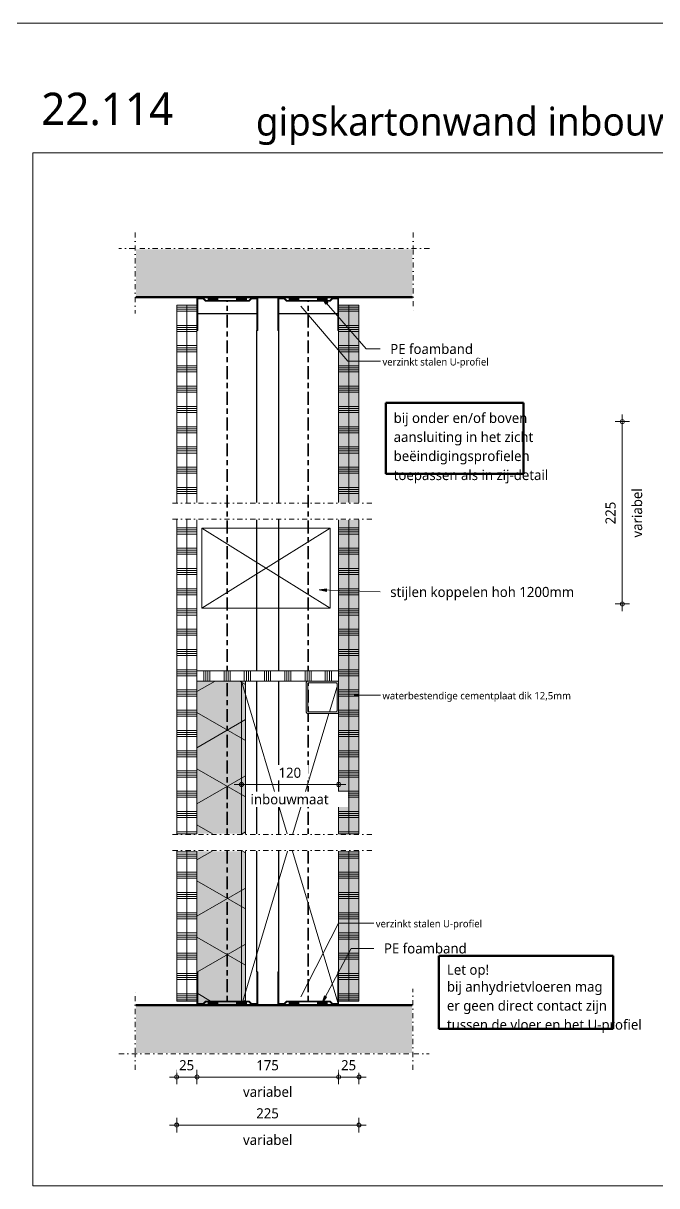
# Model space of a CAD drawing. Header units: millimetres. Extents: x -617 to 12931, y -7813 to -1363.
# Drawn here: x 1549 to 2331, y -6278 to -4843 of the extents above; entities that cross this region are included whole.
import ezdxf

# ---------------------------------------------------------------- set-up
doc = ezdxf.new("R2010")
doc.units = ezdxf.units.MM
for name, pattern in [('Center', [31.750000000000007, 6.350000000000001, -4.762500000000001, 15.875, -4.762500000000001]), ('Dash', [6.35, 3.175, -3.175]), ('Dash dot', [15.875000000000004, 6.350000000000001, -4.762500000000001, 0, -4.762500000000001])]:
    doc.linetypes.add(name, pattern=pattern)
for name, color, linetype, lineweight in [('A-ANNO-DIMS', 211, 'Continuous', 13), ('A-ANNO-DIMS-5', 211, 'Continuous', 13), ('A-ANNO-IDEN', 131, 'Continuous', 18), ('A-DETL', 90, 'Continuous', 13), ('A-DETL-CNTR', 5, 'Center', 35), ('A-DETL-GENF', 92, 'Continuous', 18), ('A-DETL-GENF-HDLN', 1, 'Dash', 18), ('A-DETL-MBND', 5, 'Continuous', 25), ('G-ANNO-TEXT', 231, 'Continuous', 13)]:
    doc.layers.add(name, color=color, linetype=linetype, lineweight=lineweight)
doc.styles.add('Segoe UI_2', font='segoeui.ttf', dxfattribs={"height": 8.999999999999998})
doc.styles.add('Segoe UI_3', font='segoeui.ttf', dxfattribs={"height": 12.5})
doc.styles.add('Segoe UI_5', font='segoeui.ttf', dxfattribs={"height": 40})
doc.styles.add('Segoe UI_6', font='segoeui.ttf', dxfattribs={"height": 35})
doc.dimstyles.new('2_5_mm', dxfattribs={"dimscale": 304.8, "dimtxt": 13.09204931972789, "dimasz": 0.0164041994750656, "dimexe": 0.0295275590551181, "dimexo": 0.0625, "dimgap": 0.0147637795275591, "dimtad": 1, "dimdec": 0, "dimzin": 0, "dimdsep": 46, "dimtxsty": 'Segoe UI_3', "dimblk1": 'DOTBLANK', "dimblk2": 'DOTBLANK', "dimsah": 1, "dimcen": 0.09, "dimdle": 0.0295275590551181, "dimazin": 0, "dimtfac": 1, "dimtdec": 4, "dimtix": 1, "dimtmove": 0, "dimatfit": 3, "dimfxl": 0.0295275590551181, "dimfxlon": 1, "dimtvp": 1, "dimtfill": 1, "dimtolj": 1, "dimtzin": 0, "dimarcsym": 2})

# ---------------------------------------------------------------- blocks, each defined once
blk = doc.blocks.new('42 isolatie - Type 1-3760039-22_1 Principedetails metalstud')
at = {"layer": 'A-DETL-GENF'}
h = blk.add_hatch(color=256, dxfattribs=at)
h.paths.add_polyline_path([(400.2784116088598, 49.80000000000059), (396.2784116088586, 49.80000000000059), (396.2784116088586, 26.80000000000041), (400.2784116088587, 26.80000000000041)])
h.paths.add_polyline_path([(400.2784116088587, 8.385786437627832), (400.2784116088587, 14.80000000000097), (396.2784116088586, 14.80000000000097), (396.2784116088586, 11.8000000000011), (399.2784116088579, 8.800000000000704), (399.2784116088579, 1.800000000001215), (398.2784116088581, 0.8000000000025252), (400.2784116088587, 0.8000000000025252), (400.2784116088587, 1.800000000001215)])
h.paths.add_polyline_path([(398.2784116088581, 8.385786437627832), (395.2784116088588, 11.38578643762823), (395.2784116088588, 60.80000000000296), (210.2511967369122, 60.80000000000296), (210.2511967369122, 0.8000000000025252), (359.2784116088595, 0.8000000000025252), (359.2784116088595, 1.800000000001215), (398.2784116088581, 1.800000000001215)])
h.paths.add_polyline_path([(188.7652115017578, 8.38578643762729), (188.7652115017578, 60.80000000000296), (0.2784116088609309, 60.80000000000296), (0.2784116088603895, 0.8000000000025252), (188.7652115017578, 0.8000000000025252), (188.7652115017578, 1.800000000000673)])
at = {"layer": 'A-DETL-GENF', "lineweight": 13}
h = blk.add_hatch(dxfattribs=at)
h.set_pattern_fill('FP_1', color=256, style=0, pattern_type=2)
h.set_pattern_definition([(60, (0, 60.8), (-51.96152422706632, 30.00000000000001), []), (120, (0, 60.8), (-51.96152422706632, -29.99999999999999), [])])
h.paths.add_polyline_path([(400.2784116088587, 49.80000000000059), (396.2784116088586, 49.80000000000059), (396.2784116088586, 26.80000000000041), (400.2784116088577, 26.80000000000041)])
h.paths.add_polyline_path([(400.2784116088566, 14.80000000000097), (396.2784116088586, 14.80000000000097), (396.2784116088586, 11.8000000000011), (399.2784116088579, 8.800000000000704), (399.2784116088579, 1.800000000001215), (398.2784116088581, 0.8000000000025252), (400.2784116088566, 0.8000000000025252), (400.2784116088566, 11.8000000000011)])
h.paths.add_polyline_path([(398.2784116088581, 8.385786437627832), (395.2784116088588, 11.38578643762823), (395.2784116088588, 60.80000000000296), (210.2511967369122, 60.80000000000296), (210.2511967369122, 0.8000000000025252), (359.2784116088595, 0.8000000000025252), (359.2784116088595, 1.800000000001215), (398.2784116088581, 1.800000000001215)])
h.paths.add_polyline_path([(188.7652115017578, 8.38578643762729), (188.7652115017578, 60.80000000000296), (0.2784116088609309, 60.80000000000296), (0.2784116088576823, 0.8000000000025252), (188.7652115017578, 0.8000000000025252), (188.7652115017578, 1.800000000000673)])
at = {"layer": 'A-DETL-GENF'}
for p, q in [((188.7652115017517, 60.80000000000122), (0.2784116088542307, 60.80000000000122)), ((0.2784116088542307, 60.80000000000122), (0.2784116088534862, 0.8000000000007149)), ((188.7652115017517, 60.80000000000118), (0.2784116088542307, 60.80000000000118)), ((395.2784116088508, 60.80000000000122), (210.2511967369062, 60.80000000000122)), ((395.2784116088508, 60.80000000000118), (210.2511967369062, 60.80000000000118)), ((0.2784116088534862, 0.8000000000007149), (188.7652115017515, 0.8000000000007149)), ((210.2511967369058, 0.8000000000007149), (359.2784116088494, 0.8000000000007149)), ((359.2784116088494, 0.8000000000007149), (395.2784116088483, 0.8000000000007149)), ((395.2784116088483, 0.8000000000007149), (398.2784116088483, 0.8000000000007149)), ((395.2784116088509, 0.8000000000007149), (398.278411608851, 0.8000000000007149)), ((398.2784116088483, 0.8000000000007149), (400.2784116088511, 0.8000000000007149)), ((398.278411608851, 0.8000000000007149), (400.2784116088487, 0.8000000000007149))]:
    blk.add_line(p, q, dxfattribs=at)
blk = doc.blocks.new('40  gipsplaat - vochtbestendig D12_5-V420-22_1 Principedetails metalstud')
at = {"layer": 'A-DETL-GENF'}
h = blk.add_hatch(color=256, dxfattribs=at)
h.paths.add_polyline_path([(858.8575585788673, 2.1657e-12), (858.8575585788673, 12.50000000000311), (673.8303437069212, 12.50000000000257), (673.8303437069212, 1.6243e-12), (822.857558578868, 2.1657e-12)])
h.paths.add_polyline_path([(652.3443584717668, 1.6243e-12), (652.3443584717668, 12.50000000000257), (264.857558578867, 12.50000000000203), (264.857558578867, 2.1657e-12), (505.5059310152116, 2.7072e-12)])
h.paths.add_polyline_path([(243.371573343712, 2.1657e-12), (243.371573343712, 12.50000000000203), (5.4143e-12, 12.50000000000257), (5.4143e-12, 2.1657e-12), (31.00000000000595, 2.1657e-12)])
at = {"layer": 'A-DETL-GENF', "lineweight": 13}
h = blk.add_hatch(dxfattribs=at)
h.set_pattern_fill('FP_518', color=256, style=0, pattern_type=2)
h.set_pattern_definition([(90, (-5201.340999999999, -1938.256), (-25, 1.5e-15), []), (90, (-5203.841, -1938.256), (-25, 1.5e-15), []), (90, (-5206.341, -1938.256), (-25, 1.5e-15), []), (90, (-5208.840999999999, -1938.256), (-25, 1.5e-15), [])])
h.paths.add_polyline_path([(858.8575585788673, 12.50000000000311), (673.8303437069212, 12.50000000000257), (673.8303437069212, 1.6243e-12), (858.8575585788673, 2.1657e-12)])
h.paths.add_polyline_path([(652.3443584717668, 1.6243e-12), (652.3443584717668, 12.50000000000257), (264.857558578867, 12.50000000000203), (264.857558578867, 2.1657e-12), (505.5059310152116, 2.7072e-12)])
h.paths.add_polyline_path([(243.371573343712, 2.1657e-12), (243.371573343712, 12.50000000000203), (5.4143e-12, 12.50000000000257), (5.4143e-12, 2.1657e-12), (31.00000000000595, 2.1657e-12)])
at = {"layer": 'A-DETL-GENF'}
for p, q in [((243.3715733437066, 12.50000000000054), (0, 12.50000000000054)), ((0, 12.50000000000054), (0, 0)), ((0, 12.5), (0, 0)), ((0, 0), (31.00000000000078, 0)), ((31.00000000000078, 0), (243.3715733437067, 0)), ((31.00000000000077, 0), (243.3715733437066, 0)), ((652.3443584717608, 12.50000000000054), (264.8575585788613, 12.50000000000054)), ((264.8575585788613, 0), (451.357558578865, 0)), ((264.8575585788612, 0), (451.3575585788649, 0)), ((451.357558578865, 0), (463.8575585788658, 0)), ((463.8575585788658, 0), (465.8575585788661, 0)), ((463.8575585788657, 0), (465.857558578866, 0)), ((465.8575585788661, 0), (501.8575585788648, 0)), ((501.8575585788648, 0), (652.3443584717608, 0)), ((501.8575585788646, 0), (652.3443584717604, 0)), ((858.8575585788607, 12.50000000000054), (673.8303437069153, 12.50000000000054)), ((673.8303437069153, 0), (822.8575585788612, 0)), ((673.8303437069151, 0), (822.8575585788609, 0)), ((822.8575585788612, 0), (858.8575585788607, 0)), ((858.8575585788607, 0), (858.8575585788607, 12.50000000000054)), ((858.8575585788603, 0), (858.8575585788603, 12.50000000000054))]:
    blk.add_line(p, q, dxfattribs=at)
blk = doc.blocks.new('40  gipsplaat - vochtbestendig D12_5-V421-22_1 Principedetails metalstud')
at = {"layer": 'A-DETL-GENF'}
h = blk.add_hatch(color=256, dxfattribs=at)
h.paths.add_polyline_path([(858.8575585788673, 12.50000000000311), (673.8303437069212, 12.50000000000257), (673.8303437069212, 1.6243e-12), (858.8575585788673, 2.1657e-12)])
h.paths.add_polyline_path([(652.3443584717668, 1.6243e-12), (652.3443584717668, 12.50000000000257), (264.857558578867, 12.50000000000203), (264.857558578867, 1.6243e-12), (505.5059310152116, 2.1657e-12)])
h.paths.add_polyline_path([(243.371573343712, 12.50000000000203), (5.4143e-12, 12.50000000000257), (5.4143e-12, 2.1657e-12), (243.371573343712, 1.6243e-12)])
at = {"layer": 'A-DETL-GENF', "lineweight": 13}
h = blk.add_hatch(dxfattribs=at)
h.set_pattern_fill('FP_519', color=256, style=0, pattern_type=2)
h.set_pattern_definition([(90, (-5201.340999999999, -1950.756), (-25, 1.5e-15), []), (90, (-5203.841, -1950.756), (-25, 1.5e-15), []), (90, (-5206.341, -1950.756), (-25, 1.5e-15), []), (90, (-5208.840999999999, -1950.756), (-25, 1.5e-15), [])])
h.paths.add_polyline_path([(858.8575585788673, 12.50000000000311), (673.8303437069212, 12.50000000000257), (673.8303437069212, 1.6243e-12), (858.8575585788673, 2.1657e-12)])
h.paths.add_polyline_path([(652.3443584717668, 1.6243e-12), (652.3443584717668, 12.50000000000257), (264.857558578867, 12.50000000000203), (264.857558578867, 1.6243e-12), (505.5059310152116, 2.1657e-12)])
h.paths.add_polyline_path([(243.371573343712, 12.50000000000203), (5.4143e-12, 12.50000000000257), (5.4143e-12, 2.1657e-12), (243.371573343712, 1.6243e-12)])
at = {"layer": 'A-DETL-GENF'}
for p, q in [((243.3715733437066, 12.50000000000054), (0, 12.50000000000054)), ((0, 12.50000000000054), (0, 0)), ((243.3715733437066, 12.50000000000054), (0, 12.50000000000054)), ((0, 12.5), (0, 0)), ((0, 0), (243.3715733437067, 0)), ((0, 0), (243.3715733437066, 0)), ((652.3443584717608, 12.50000000000054), (264.8575585788613, 12.50000000000054)), ((652.3443584717606, 12.50000000000054), (264.8575585788612, 12.50000000000054)), ((264.8575585788613, 0), (652.3443584717608, 0)), ((264.8575585788612, 0), (652.3443584717604, 0)), ((858.8575585788607, 12.50000000000054), (673.8303437069153, 12.50000000000054)), ((858.8575585788603, 12.50000000000054), (673.8303437069151, 12.50000000000054)), ((673.8303437069153, 0), (858.8575585788607, 0)), ((673.8303437069151, 0), (858.8575585788603, 0)), ((858.8575585788607, 0), (858.8575585788607, 12.50000000000054)), ((858.8575585788603, 0), (858.8575585788603, 12.50000000000054))]:
    blk.add_line(p, q, dxfattribs=at)
blk = doc.blocks.new('40  gipsplaat - D12_5-V422-22_1 Principedetails metalstud')
at = {"layer": 'A-DETL-GENF', "lineweight": 13}
h = blk.add_hatch(dxfattribs=at)
h.set_pattern_fill('FP_520', color=256, style=0, pattern_type=2)
h.set_pattern_definition([(90, (-5201.340999999999, -1738.256), (-25, 1.5e-15), []), (90, (-5203.841, -1738.256), (-25, 1.5e-15), []), (90, (-5206.341, -1738.256), (-25, 1.5e-15), []), (90, (-5208.840999999999, -1738.256), (-25, 1.5e-15), [])])
h.paths.add_polyline_path([(858.8575585788683, 2.1657e-12), (858.8575585788683, 12.50000000000257), (673.8303437069234, 12.50000000000257), (673.8303437069234, 2.1657e-12)])
h.paths.add_polyline_path([(652.3443584717689, 12.50000000000257), (264.8575585788691, 12.50000000000257), (264.8575585788691, 2.1657e-12), (652.3443584717689, 2.1657e-12)])
h.paths.add_polyline_path([(243.3715733437142, 2.1657e-12), (243.3715733437142, 12.50000000000257), (6.4972e-12, 12.50000000000257), (6.4972e-12, 2.1657e-12)])
at = {"layer": 'A-DETL-GENF'}
for p, q in [((243.3715733437078, 12.50000000000054), (0, 12.50000000000054)), ((0, 12.50000000000054), (0, 0)), ((0, 12.5), (0, 0)), ((0, 0), (243.3715733437076, 0)), ((0, 0), (243.3715733437075, 0)), ((652.3443584717616, 12.50000000000054), (264.8575585788623, 12.50000000000054)), ((264.8575585788622, 0), (652.3443584717617, 0)), ((264.8575585788621, 0), (652.3443584717616, 0)), ((858.8575585788609, 12.50000000000054), (673.8303437069163, 12.50000000000054)), ((673.8303437069163, 0), (858.8575585788609, 0)), ((673.8303437069162, 0), (858.8575585788607, 0)), ((858.8575585788609, 0), (858.8575585788609, 12.50000000000054)), ((858.8575585788607, 0), (858.8575585788607, 12.50000000000054))]:
    blk.add_line(p, q, dxfattribs=at)
blk = doc.blocks.new('40  gipsplaat - D12_5-V423-22_1 Principedetails metalstud')
at = {"layer": 'A-DETL-GENF', "lineweight": 13}
h = blk.add_hatch(dxfattribs=at)
h.set_pattern_fill('FP_521', color=256, style=0, pattern_type=2)
h.set_pattern_definition([(90, (-5201.340999999999, -1750.756), (-25, 1.5e-15), []), (90, (-5203.841, -1750.756), (-25, 1.5e-15), []), (90, (-5206.341, -1750.756), (-25, 1.5e-15), []), (90, (-5208.840999999999, -1750.756), (-25, 1.5e-15), [])])
h.paths.add_polyline_path([(858.8575585788673, 1.6243e-12), (858.8575585788673, 12.50000000000257), (673.8303437069218, 12.50000000000203), (673.8303437069218, 1.0829e-12), (822.857558578868, 1.6243e-12)])
h.paths.add_polyline_path([(652.3443584717674, 1.0829e-12), (652.3443584717674, 12.50000000000203), (264.8575585788675, 12.50000000000203), (264.8575585788675, 1.6243e-12), (463.857558578872, 1.6243e-12)])
h.paths.add_polyline_path([(243.3715733437125, 12.50000000000203), (5.9558e-12, 12.50000000000257), (5.9558e-12, 2.1657e-12), (243.3715733437125, 1.6243e-12)])
at = {"layer": 'A-DETL-GENF'}
for p, q in [((31, 12.50000000000054), (0, 12.50000000000054)), ((0, 12.50000000000054), (0, 0)), ((0, 12.5), (0, 0)), ((0, 0), (243.3715733437068, 0)), ((0, 0), (243.3715733437067, 0)), ((243.3715733437068, 12.50000000000054), (31, 12.50000000000054)), ((243.3715733437066, 12.50000000000054), (31, 12.50000000000054)), ((451.3575585788642, 12.50000000000054), (264.8575585788614, 12.50000000000054)), ((451.3575585788641, 12.50000000000054), (264.8575585788613, 12.50000000000054)), ((264.8575585788614, 0), (652.3443584717608, 0)), ((264.8575585788613, 0), (652.3443584717608, 0)), ((463.857558578865, 12.50000000000054), (451.3575585788642, 12.50000000000054)), ((652.3443584717608, 12.50000000000054), (463.857558578865, 12.50000000000054)), ((652.3443584717608, 12.50000000000054), (463.8575585788649, 12.50000000000054)), ((822.8575585788615, 12.50000000000054), (673.8303437069155, 12.50000000000054)), ((822.8575585788612, 12.50000000000054), (673.8303437069153, 12.50000000000054)), ((673.8303437069155, 0), (858.8575585788609, 0)), ((673.8303437069153, 0), (858.8575585788607, 0)), ((858.8575585788609, 12.50000000000054), (822.8575585788615, 12.50000000000054)), ((858.8575585788609, 0), (858.8575585788609, 12.50000000000054)), ((858.8575585788607, 0), (858.8575585788607, 12.50000000000054))]:
    blk.add_line(p, q, dxfattribs=at)
blk = doc.blocks.new('20 klos p - Achterliggend-V424-22_1 Principedetails metalstud')
at = {"layer": 'A-DETL-GENF'}
for p, q in [((190.0272148719474, 120.0000000000004), (5.000000000001976, 120.0000000000004)), ((5.000000000002015, 118.4999999999998), (190.0272148719474, 62.99183553841555)), ((399.9999999999969, 120.0000000000004), (211.513200107102, 120.0000000000004)), ((211.513200107102, 63.45396003213129), (399.9999999999969, 120.0000000000004)), ((3.333333333341453, 1.000000000002447), (190.0272148719473, 57.00816446158484)), ((211.513200107102, 56.5460399678691), (359.9999999999969, 12.00000000000015)), ((0, 0), (1.538461538463135, 0.4615384615389459)), ((0, 0), (2.000000000001144, 0)), ((41.00000000000145, 0), (190.0272148719474, 0)), ((211.513200107102, 0), (361.9999999999981, 0)), ((361.999999999998, 11.39999999999981), (393.3333333333259, 2.000000000001338)), ((397.9999999999967, 0), (399.9999999999969, 0)), ((398.9999999999972, 0.2999999999999487), (399.9999999999969, 0))]:
    blk.add_line(p, q, dxfattribs=at)
blk = doc.blocks.new('00 afbreeklijn 1 s l - Type 1-2338424-22_1 Principedetails metalstud')
at = {"layer": 'A-DETL-GENF', "linetype": 'Dash dot'}
for p, q in [((229.9999999999994, 0), (-19.99999999999948, 0)), ((229.9999999999986, -19.48598523515462), (-20.00000000000012, -19.48598523515462))]:
    blk.add_line(p, q, dxfattribs=at)
blk = doc.blocks.new('40  gipsplaat - D12_5-V425-22_1 Principedetails metalstud')
at = {"layer": 'A-DETL-GENF', "lineweight": 13}
h = blk.add_hatch(dxfattribs=at)
h.set_pattern_fill('FP_522', color=256, style=0, pattern_type=2)
h.set_pattern_definition([(270, (1928.256, -5642.698000000001), (25, 1.5e-15), []), (270, (1925.756, -5642.698000000001), (25, 1.5e-15), []), (270, (1923.256, -5642.698000000001), (25, 1.5e-15), []), (270, (1920.756, -5642.698000000001), (25, 1.5e-15), [])])
h.paths.add_polyline_path([(38.51763809020365, 12.50000000000744), (-2.1657e-12, 12.50000000000744), (-2.1657e-12, 7.0386e-12), (174.9999999999986, 6.4972e-12), (174.9999999999986, 12.50000000000744), (78.02177514057584, 12.50000000000744)])
at = {"layer": 'A-DETL-GENF'}
for p, q in [((2.000000000000729, 12.50000000000054), (0, 12.50000000000054)), ((0, 12.50000000000054), (0, 0)), ((2.000000000000729, 12.50000000000054), (0, 12.50000000000054)), ((0, 12.5), (0, 0)), ((0, 0), (175.0000000000003, 0)), ((0, 0), (175, 0)), ((38.00000000000016, 12.50000000000054), (2.000000000000729, 12.50000000000054)), ((175.0000000000003, 12.50000000000054), (38.00000000000016, 12.50000000000054)), ((175, 12.50000000000054), (38.00000000000011, 12.50000000000054)), ((175.0000000000003, 0), (175.0000000000003, 12.50000000000054)), ((175, 0), (175, 12.50000000000054))]:
    blk.add_line(p, q, dxfattribs=at)
blk = doc.blocks.new('22 metalstud profiel - 75 mm hor-4394542-22_1 Principedetails metalstud')
at = {"layer": 'A-DETL-GENF'}
for points in [[(-36.49999999999792, 40.00000000000173), (-37.4999999999996, 40.00000000000173), (-37.4999999999996, 1.000000000001803), (-36.49999999999983, 1.895e-12), (-29.49999999999952, 1.895e-12), (-26.5000000000002, 3.00000000000216), (26.50000000000047, 3.000000000002025), (29.50000000000074, 1.895e-12), (36.50000000000078, 2.0304e-12), (37.50000000000041, 1.000000000001803), (37.50000000000041, 40.00000000000173), (36.5000000000005, 40.00000000000173), (36.5000000000005, 1.000000000002073), (29.91421356237375, 1.000000000001938), (26.91421356237349, 4.000000000002068), (-26.91421356237335, 4.000000000002203), (-29.91421356237321, 1.000000000001938), (-36.4999999999982, 1.000000000001938)], [(-23.49999999999818, 3.000000000002431), (-23.49999999999818, -0.9999999999981483), (-11.49999999999874, -0.9999999999981483), (-11.49999999999874, 3.000000000002295)], [(23.50000000000088, 3.000000000002295), (11.50000000000077, 3.000000000002295), (11.50000000000077, -0.9999999999981483), (23.50000000000088, -0.9999999999981483)]]:
    blk.add_hatch(color=256, dxfattribs=at).paths.add_polyline_path(points)
for p, q in [((-36.49999999999837, 39.99999999999956), (-37.49999999999991, 39.99999999999956)), ((-37.49999999999991, 39.99999999999956), (-37.49999999999991, 0.9999999999996795)), ((-36.49999999999837, 0.9999999999998403), (-36.49999999999837, 39.99999999999956)), ((36.50000000000008, 39.99999999999955), (36.50000000000008, 0.9999999999998657)), ((37.50000000000008, 39.99999999999956), (36.50000000000008, 39.99999999999956)), ((37.49999999999989, 40.00000000000013), (36.50000000000035, 40.00000000000013)), ((37.50000000000008, 0.9999999999996795), (37.50000000000008, 39.99999999999956)), ((-37.49999999999991, 0.9999999999996795), (-36.50000000000017, -1.607e-13)), ((-29.91421356237369, 0.9999999999998403), (-36.49999999999837, 0.9999999999998403)), ((-26.91421356237369, 4.000000000000105), (-29.91421356237369, 0.9999999999998403)), ((-29.49999999999988, -1.607e-13), (-26.50000000000058, 3.000000000000104)), ((26.91421356237312, 4.000000000000105), (-26.91421356237368, 4.000000000000105)), ((-26.50000000000057, 3.000000000000104), (26.50000000000004, 3.000000000000104)), ((-23.49999999999845, 3.000000000000248), (-23.49999999999845, -1.000000000000156)), ((-11.49999999999922, -1.000000000000156), (-11.49999999999922, 3.000000000000248)), ((11.5000000000005, 3.000000000000248), (11.5000000000005, -1.000000000000166)), ((23.50000000000048, -1.000000000000166), (23.50000000000048, 3.000000000000248)), ((26.50000000000004, 3.000000000000104), (29.50000000000029, -1.269e-13)), ((29.91421356237339, 0.9999999999998657), (26.91421356237312, 4.000000000000105)), ((36.50000000000008, 0.9999999999998657), (29.91421356237339, 0.9999999999998657)), ((36.50000000000026, -1.269e-13), (37.50000000000008, 0.9999999999996795)), ((-36.50000000000017, -1.607e-13), (-29.49999999999988, -1.607e-13)), ((29.50000000000029, -1.269e-13), (36.50000000000026, -1.269e-13))]:
    blk.add_line(p, q, dxfattribs=at)
blk = doc.blocks.new('22 metalstud profiel - 75 mm hor-2069737-22_1 Principedetails metalstud')
at = {"layer": 'A-DETL-GENF'}
for points in [[(-29.49999999999993, 3.2486e-12), (-36.49999999999996, 2.9779e-12), (-37.49999999999973, -0.9999999999967947), (-37.49999999999973, -39.99999999999659), (-36.49999999999807, -39.99999999999659), (-36.49999999999834, -0.9999999999970653), (-29.91421356237334, -0.9999999999970653), (-26.91421356237349, -3.999999999997195), (26.91421356237335, -3.999999999997195), (29.91421356237362, -0.9999999999970653), (36.50000000000036, -0.9999999999970653), (36.50000000000023, -39.99999999999686), (37.50000000000014, -39.99999999999686), (37.50000000000027, -0.9999999999967947), (36.5000000000005, 2.9779e-12), (29.50000000000061, 2.9779e-12), (26.50000000000034, -2.999999999997422), (-26.50000000000034, -2.999999999997152)], [(-23.49999999999831, 1.000000000003021), (-23.49999999999831, -2.999999999997152), (-11.49999999999914, -2.999999999997152), (-11.49999999999914, 1.000000000003021)], [(11.50000000000063, 1.00000000000275), (11.50000000000063, -2.999999999997422), (23.50000000000075, -2.999999999997422), (23.50000000000075, 1.00000000000275)]]:
    blk.add_hatch(color=256, dxfattribs=at).paths.add_polyline_path(points)
for p, q in [((-36.50000000000017, 1.607e-13), (-37.49999999999991, -0.9999999999996795)), ((-29.49999999999988, 1.607e-13), (-36.50000000000017, 1.607e-13)), ((-26.50000000000058, -3.000000000000104), (-29.49999999999988, 1.607e-13)), ((-23.49999999999845, 1.000000000000156), (-23.49999999999845, -3.000000000000248)), ((-11.49999999999922, -3.000000000000248), (-11.49999999999922, 1.000000000000156)), ((11.5000000000005, 1.000000000000166), (11.5000000000005, -3.000000000000248)), ((23.50000000000048, -3.000000000000248), (23.50000000000048, 1.000000000000166)), ((29.50000000000029, 1.269e-13), (26.50000000000004, -3.000000000000104)), ((36.50000000000026, 1.269e-13), (29.50000000000029, 1.269e-13)), ((37.50000000000008, -0.9999999999996795), (36.50000000000026, 1.269e-13)), ((-37.49999999999991, -0.9999999999996795), (-37.49999999999991, -39.99999999999956)), ((-36.49999999999837, -39.99999999999956), (-36.49999999999837, -0.9999999999998403)), ((-36.49999999999837, -0.9999999999998403), (-29.91421356237369, -0.9999999999998403)), ((-29.91421356237369, -0.9999999999998403), (-26.91421356237369, -4.000000000000105)), ((-26.91421356237368, -4.000000000000105), (26.91421356237312, -4.000000000000105)), ((26.50000000000004, -3.000000000000104), (-26.50000000000057, -3.000000000000104)), ((26.91421356237312, -4.000000000000105), (29.91421356237339, -0.9999999999998657)), ((29.91421356237339, -0.9999999999998657), (36.50000000000008, -0.9999999999998657)), ((36.50000000000008, -0.9999999999998657), (36.50000000000008, -39.99999999999955)), ((37.50000000000008, -39.99999999999956), (37.50000000000008, -0.9999999999996795)), ((-37.49999999999991, -39.99999999999956), (-36.49999999999837, -39.99999999999956)), ((36.50000000000008, -39.99999999999956), (37.50000000000008, -39.99999999999956)), ((37.49999999999989, -40.00000000000013), (36.50000000000035, -40.00000000000013))]:
    blk.add_line(p, q, dxfattribs=at)
blk = doc.blocks.new('20  klos - Voorliggend-4373313-22_1 Principedetails metalstud')
at = {"layer": 'A-DETL-GENF'}
for p, q in [((158.5053662033613, 99.0374547039196), (0, 99.0374547039196)), ((0, 99.0374547039196), (0, 0)), ((0, 0), (158.5053662033613, 99.0374547039196)), ((0, 99.0374547039196), (158.5053662033613, 0)), ((158.5053662033613, 0), (158.5053662033613, 99.0374547039196)), ((0, 0), (158.5053662033613, 0))]:
    blk.add_line(p, q, dxfattribs=at)
blk = doc.blocks.new('23 vloerweergave - 23 DI vloerweergave s e-4415507-22_1 Principedetails metalstud')
at = {"layer": 'A-DETL-GENF', "linetype": 'Dash dot'}
blk.add_hatch(color=256, dxfattribs=at).paths.add_polyline_path([(170.6937048905136, -5.9558e-12), (170.6937048905136, 58.99999999999741), (-170.6937048905093, 58.99999999999687), (-170.6937048905093, -5.4143e-12), (1.587188775856512, -5.9558e-12)])
for p, q in [((-171.6937048905113, 80.00000000000273), (-171.6937048905115, -19.99999999999982)), ((171.6937048905116, 80.0000000000006), (171.6937048905116, 61.0000000000015)), ((-172.6937048905115, 60.00000000000222), (-191.6937048905109, 60.00000000000227)), ((191.6937048905121, 60.00000000000103), (-170.6937048905116, 60.0000000000022)), ((171.6937048905116, 59.00000000000121), (171.6937048905115, -20.00000000000195))]:
    blk.add_line(p, q, dxfattribs=at)
at = {"layer": 'A-DETL-GENF', "lineweight": 50}
blk.add_line((-170.6937048905113, -3.384e-13), (170.6937048905114, -3.384e-13), dxfattribs=at)
blk = doc.blocks.new('28 kokerprofiel - 40x40x2-4433244-22_1 Principedetails metalstud')
at = {"layer": 'A-DETL-GENF', "linetype": 'Dash'}
h = blk.add_hatch(color=256, dxfattribs=at)
h.paths.add_polyline_path([(18.00000000001323, -20.00000000000385), (18.51763809021794, -19.93185165258219), (19.000000000013, -19.73205080757244), (19.41421356238534, -19.41421356237695), (19.73205080758057, -19.0000000000038), (19.93185165259005, -18.51763809020846), (20.00000000001278, -17.95845402223338), (20.00000000001278, 17.99999999999591), (19.93185165259005, 18.51763809020089), (19.73205080758057, 18.99999999999649), (19.41421356238534, 19.41421356236964), (19.000000000013, 19.73205080756541), (18.51763809021794, 19.93185165257461), (18.00000000001323, 19.99999999999653), (-17.99999999998724, 19.99999999999653), (-18.51763809019195, 19.93185165257461), (-18.99999999998702, 19.73205080756541), (-19.41421356236151, 19.41421356236964), (-19.73205080755674, 18.99999999999649), (-19.93185165256622, 18.51763809020143), (-19.99999999998679, 17.99999999999591), (-19.99999999998679, -18.00000000000294), (-19.93185165256622, -18.51763809020846), (-19.73205080755674, -19.00000000000326), (-19.41421356236151, -19.41421356237668), (-18.99999999998702, -19.73205080757244), (-18.51763809019195, -19.93185165258165), (-17.99999999998724, -20.00000000000385)])
h.paths.add_polyline_path([(16.50000000000924, -18.00000000000294), (-16.88822856764003, -17.94888873943589), (-17.24999999998525, -17.79903810567906), (-17.56066017176667, -17.56066017178209), (-17.79903810566254, -17.2500000000023), (-17.94888873941911, -16.88822856765628), (-17.99999999998724, -16.50000000000247), (-17.94888873941911, 16.88822856764869), (-17.79903810566254, 17.24999999999527), (-17.56066017176667, 17.56066017177479), (-17.24999999998525, 17.79903810567148), (-16.88822856764003, 17.94888873942859), (-16.49999999998542, 17.99999999999591), (16.88822856766385, 17.94888873942804), (17.25000000001124, 17.79903810567121), (17.56066017179049, 17.56066017177479), (17.79903810568853, 17.24999999999472), (17.9488887394451, 16.88822856764842), (18.00000000001323, 16.49999999999462), (17.9488887394451, -16.88822856765465), (17.79903810568637, -17.25000000000095), (17.56066017179049, -17.56066017178074), (17.25000000000907, -17.7990381056777), (16.81557303150931, -17.95845402223338)])
at = {"layer": 'A-DETL-GENF'}
for p, q in [((-20, 17.99999999999933), (-20, -17.99999999999943)), ((17.99999999999966, 20), (-17.9999999999997, 20)), ((-17.99999999999984, -16.49999999999879), (-17.99999999999984, 16.49999999999853)), ((-16.49999999999903, 17.99999999999933), (16.49999999999845, 17.99999999999933)), ((17.99999999999966, 16.49999999999812), (17.99999999999966, -16.49999999999743)), ((20.00000000000023, -17.99999999999943), (20.00000000000023, 17.99999999999933)), ((-17.9999999999997, -20.00000000000037), (17.99999999999966, -20.00000000000037)), ((16.49999999999767, -17.99999999999943), (-16.49999999999919, -17.99999999999943))]:
    blk.add_line(p, q, dxfattribs=at)
for centre, radius, start, end in [((-17.99999999999969, 17.99999999999969), 2.000000000000312, 89.99999999999969, 180.0000000000044), ((-16.49999999999904, 16.49999999999853), 1.499999999999996, 90, 179.9999999999999), ((16.49999999999845, 16.49999999999812), 1.499999999999996, 359.9999999999994, 90.00000000000014), ((17.99999999999956, 17.99999999999933), 2.000000000000675, 359.9999999999992, 89.99999999999962), ((-17.99999999999905, -17.99999999999942), 2.000000000000954, 180.0000000000002, 269.9999999999926), ((-16.4999999999992, -16.49999999999879), 1.499999999999996, 180.0000000000001, 270.0000000000003), ((16.49999999999767, -16.49999999999744), 1.499999999999991, 269.9999999999998, 6.107e-13), ((17.99999999999966, -17.9999999999998), 2.000000000000566, 269.9999999999992, 359.9999999999996)]:
    blk.add_arc(centre, radius, start, end, dxfattribs=at)
at = {"layer": 'A-DETL-GENF-HDLN'}
for p, q in [((-20, -18.00000000000038), (-20, 17.99999999999983)), ((-17.99999999999982, 20), (18.00000000000002, 20)), ((-17.9999999999997, -16.49999999999991), (-17.9999999999997, 16.49999999999933)), ((-16.49999999999969, 17.99999999999933), (16.50000000000003, 17.99999999999933)), ((17.99999999999966, 16.4999999999997), (17.99999999999966, -16.49999999999959)), ((20.00000000000023, 17.99999999999979), (20.00000000000023, -17.99999999999994)), ((17.99999999999981, -20.00000000000037), (-18.00000000000001, -20.00000000000037)), ((16.49999999999982, -17.99999999999943), (-16.50000000000017, -17.99999999999943))]:
    blk.add_line(p, q, dxfattribs=at)
for centre, radius, start, end in [((-17.99999999999982, 17.99999999999982), 2.000000000000175, 89.99999999999984, 179.9999999999998), ((-16.4999999999997, 16.49999999999933), 1.499999999999995, 89.99999999999991, 179.9999999999996), ((16.50000000000003, 16.4999999999997), 1.500000000000001, 359.9999999999996, 90.00000000000007), ((18.00000000000002, 17.99999999999979), 2.00000000000022, 359.9999999999996, 90.00000000000006), ((-18.00000000000001, -18.00000000000038), 1.999999999999993, 179.9999999999997, 269.9999999999994), ((-16.50000000000018, -16.4999999999999), 1.500000000000001, 179.9999999999998, 269.9999999999996), ((16.49999999999982, -16.49999999999959), 1.499999999999998, 269.9999999999996, 6.36e-14), ((17.99999999999981, -17.99999999999994), 2.00000000000042, 269.9999999999996, 5.09e-14)]:
    blk.add_arc(centre, radius, start, end, dxfattribs=at)
blk = doc.blocks.new('23 vloerweergave - 23 DI vloerweergave s e-4415509-22_1 Principedetails metalstud')
at = {"layer": 'A-DETL-GENF', "linetype": 'Dash dot'}
blk.add_hatch(color=256, dxfattribs=at).paths.add_polyline_path([(-1.782706817643428, 59.00000000001041), (-170.4981868487294, 59.00000000001041), (-170.4981868487294, 6.4972e-12), (170.4981868487251, 6.4972e-12), (170.4981868487251, 59.00000000001149)])
for p, q in [((-171.498186848727, 80.00000000000273), (-171.4981868487272, -19.99999999999982)), ((171.4981868487273, 80.0000000000006), (171.4981868487273, 61.00000000000066)), ((-172.4981868487271, 60.00000000000222), (-191.4981868487265, 60.00000000000227)), ((191.4981868487279, 60.00000000000103), (-170.4981868487268, 60.0000000000022)), ((171.4981868487273, 59.00000000000121), (171.4981868487272, -20.00000000000195))]:
    blk.add_line(p, q, dxfattribs=at)
at = {"layer": 'A-DETL-GENF', "lineweight": 50}
blk.add_line((-170.498186848727, -3.384e-13), (170.498186848727, -3.384e-13), dxfattribs=at)
blk = doc.blocks.new('DIMBLOCK255-22_1 Principedetails metalstud')
at = {"layer": 'A-ANNO-DIMS-5'}
for p, q in [((2288.516825191231, -5334.926135153672), (2279.516825191231, -5334.926135153672)), ((2288.51682519123, -5568.926135153671), (2288.51682519123, -5325.926135153672)), ((2288.516825191231, -5334.926135153672), (2297.516825191231, -5334.926135153672)), ((2288.51682519123, -5559.926135153673), (2279.51682519123, -5559.926135153673)), ((2288.51682519123, -5559.926135153673), (2297.51682519123, -5559.926135153673))]:
    blk.add_line(p, q, dxfattribs=at)
for centre, radius in [((2288.51682519123, -5334.926135153672), 2.499999999999545), ((2288.51682519123, -5559.926135153672), 2.5)]:
    blk.add_circle(centre, radius, dxfattribs=at)
at = {"layer": 'A-ANNO-DIMS-5', "color": 0, "insert": (2300.511955061361, -5478.013923109763), "char_height": 12.5, "width": 73.41069109461965, "attachment_point": 1, "rotation": 89.99999999999982, "line_spacing_factor": 1.142578849721707, "style": 'Segoe UI_3', "bg_fill": 3, "box_fill_scale": 1.25, "bg_fill_color": 9, "bg_fill_true_color": 13158600, "bg_fill_transparency": 0}
blk.add_mtext('variabel', dxfattribs=at)
at = {"layer": 'A-ANNO-DIMS-5', "color": 0, "insert": (2267.708229025492, -5461.708370775195), "char_height": 12.5, "width": 34.2773654916512, "attachment_point": 1, "rotation": 90, "line_spacing_factor": 1.142578849721707, "style": 'Segoe UI_3', "bg_fill": 3, "box_fill_scale": 1.25, "bg_fill_color": 9, "bg_fill_true_color": 13158600, "bg_fill_transparency": 0}
blk.add_mtext('225', dxfattribs=at)
blk = doc.blocks.new('_DotBlank')
at = {"color": 0, "linetype": 'ByBlock', "lineweight": -2}
blk.add_line((-0.5, 0), (-1, 0), dxfattribs=at)
blk.add_circle((0, 0), 0.5, dxfattribs=at)
blk = doc.blocks.new('DIMBLOCK257-22_1 Principedetails metalstud')
at = {"layer": 'A-ANNO-DIMS-5'}
for p, q in [((1809.255653535513, -5782.863571320055), (1947.255653535512, -5782.863571320055)), ((1818.255653535513, -5782.863571320055), (1818.255653535513, -5773.863571320055)), ((1818.255653535513, -5782.863571320055), (1818.255653535513, -5791.863571320055)), ((1938.255653535513, -5782.863571320055), (1938.255653535513, -5773.863571320055)), ((1938.255653535513, -5782.863571320055), (1938.255653535513, -5791.863571320055))]:
    blk.add_line(p, q, dxfattribs=at)
for centre in [(1818.255653535513, -5782.863571320055), (1938.255653535513, -5782.863571320055)]:
    blk.add_circle(centre, 2.5, dxfattribs=at)
at = {"layer": 'A-ANNO-DIMS-5', "color": 0, "char_height": 12.5, "attachment_point": 1, "line_spacing_factor": 1.142578849721707, "style": 'Segoe UI_3', "bg_fill": 3, "box_fill_scale": 1.25, "bg_fill_color": 9, "bg_fill_true_color": 13158600, "bg_fill_transparency": 0}
for s, insert, width in [('120', (1863.973417913992, -5762.054975154316), 34.2773654916512), ('inbouwmaat', (1829.458015161982, -5794.858701190185), 117.1143320964749)]:
    blk.add_mtext(s, dxfattribs=dict(at, insert=insert, width=width))
blk = doc.blocks.new('DIMBLOCK258-22_1 Principedetails metalstud')
at = {"layer": 'A-ANNO-DIMS-5'}
for p, q in [((1738.255653535512, -6143.926590840852), (1738.255653535512, -6134.926590840852)), ((1763.255653535513, -6143.926590840852), (1763.255653535513, -6134.926590840852)), ((1729.255653535512, -6143.926590840854), (1763.255653535513, -6143.926590840854)), ((1738.255653535512, -6143.926590840852), (1738.255653535512, -6152.926590840852)), ((1763.255653535513, -6143.926590840852), (1763.255653535513, -6152.926590840852))]:
    blk.add_line(p, q, dxfattribs=at)
for centre in [(1738.255653535512, -6143.926590840854), (1763.255653535513, -6143.926590840854)]:
    blk.add_circle(centre, 2.5, dxfattribs=at)
at = {"layer": 'A-ANNO-DIMS-5', "color": 0, "insert": (1741.234163121165, -6123.117994675113), "char_height": 12.5, "width": 22.85157699443414, "attachment_point": 1, "line_spacing_factor": 1.142578849721707, "style": 'Segoe UI_3', "bg_fill": 3, "box_fill_scale": 1.25, "bg_fill_color": 9, "bg_fill_true_color": 13158600, "bg_fill_transparency": 0}
blk.add_mtext('25', dxfattribs=at)
blk = doc.blocks.new('DIMBLOCK259-22_1 Principedetails metalstud')
at = {"layer": 'A-ANNO-DIMS-5'}
for p, q in [((1763.255653535513, -6143.926590840852), (1763.255653535513, -6134.926590840852)), ((1938.255653535512, -6143.926590840852), (1938.255653535512, -6134.926590840852)), ((1763.255653535513, -6143.926590840854), (1938.255653535512, -6143.926590840854)), ((1763.255653535513, -6143.926590840852), (1763.255653535513, -6152.926590840852)), ((1938.255653535512, -6143.926590840852), (1938.255653535512, -6152.926590840852))]:
    blk.add_line(p, q, dxfattribs=at)
for centre in [(1763.255653535513, -6143.926590840854), (1938.255653535512, -6143.926590840854)]:
    blk.add_circle(centre, 2.5, dxfattribs=at)
at = {"layer": 'A-ANNO-DIMS-5', "color": 0, "insert": (1820.167865579421, -6155.921720710982), "char_height": 12.5, "width": 73.41069109461965, "attachment_point": 1, "line_spacing_factor": 1.142578849721707, "style": 'Segoe UI_3', "bg_fill": 3, "box_fill_scale": 1.25, "bg_fill_color": 9, "bg_fill_true_color": 13158600, "bg_fill_transparency": 0}
blk.add_mtext('variabel', dxfattribs=at)
at = {"layer": 'A-ANNO-DIMS-5', "color": 0, "insert": (1836.473417913991, -6123.117994675113), "char_height": 12.5, "width": 34.2773654916512, "attachment_point": 1, "line_spacing_factor": 1.142578849721707, "style": 'Segoe UI_3', "bg_fill": 3, "box_fill_scale": 1.25, "bg_fill_color": 9, "bg_fill_true_color": 13158600, "bg_fill_transparency": 0}
blk.add_mtext('175', dxfattribs=at)
blk = doc.blocks.new('DIMBLOCK260-22_1 Principedetails metalstud')
at = {"layer": 'A-ANNO-DIMS-5'}
for p, q in [((1938.255653535512, -6143.926590840852), (1938.255653535512, -6134.926590840852)), ((1963.255653535513, -6143.926590840852), (1963.255653535513, -6134.926590840852)), ((1938.255653535512, -6143.926590840854), (1972.255653535513, -6143.926590840854)), ((1938.255653535512, -6143.926590840852), (1938.255653535512, -6152.926590840852)), ((1963.255653535513, -6143.926590840852), (1963.255653535513, -6152.926590840852))]:
    blk.add_line(p, q, dxfattribs=at)
for centre in [(1938.255653535512, -6143.926590840854), (1963.255653535513, -6143.926590840854)]:
    blk.add_circle(centre, 2.5, dxfattribs=at)
at = {"layer": 'A-ANNO-DIMS-5', "color": 0, "insert": (1941.234163121165, -6123.117994675113), "char_height": 12.5, "width": 22.85157699443414, "attachment_point": 1, "line_spacing_factor": 1.142578849721707, "style": 'Segoe UI_3', "bg_fill": 3, "box_fill_scale": 1.25, "bg_fill_color": 9, "bg_fill_true_color": 13158600, "bg_fill_transparency": 0}
blk.add_mtext('25', dxfattribs=at)
blk = doc.blocks.new('DIMBLOCK261-22_1 Principedetails metalstud')
at = {"layer": 'A-ANNO-DIMS-5'}
for p, q in [((1738.255653535512, -6203.283536842244), (1738.255653535512, -6194.283536842244)), ((1963.255653535513, -6203.283536842244), (1963.255653535513, -6194.283536842244)), ((1729.255653535512, -6203.283536842244), (1972.255653535513, -6203.283536842244)), ((1738.255653535512, -6203.283536842244), (1738.255653535512, -6212.283536842244)), ((1963.255653535513, -6203.283536842244), (1963.255653535513, -6212.283536842244))]:
    blk.add_line(p, q, dxfattribs=at)
for centre in [(1738.255653535512, -6203.283536842244), (1963.255653535513, -6203.283536842244)]:
    blk.add_circle(centre, 2.5, dxfattribs=at)
at = {"layer": 'A-ANNO-DIMS-5', "color": 0, "insert": (1820.167865579421, -6215.278666712374), "char_height": 12.5, "width": 73.41069109461965, "attachment_point": 1, "line_spacing_factor": 1.142578849721707, "style": 'Segoe UI_3', "bg_fill": 3, "box_fill_scale": 1.25, "bg_fill_color": 9, "bg_fill_true_color": 13158600, "bg_fill_transparency": 0}
blk.add_mtext('variabel', dxfattribs=at)
at = {"layer": 'A-ANNO-DIMS-5', "color": 0, "insert": (1836.473417913991, -6182.474940676505), "char_height": 12.5, "width": 34.2773654916512, "attachment_point": 1, "line_spacing_factor": 1.142578849721707, "style": 'Segoe UI_3', "bg_fill": 3, "box_fill_scale": 1.25, "bg_fill_color": 9, "bg_fill_true_color": 13158600, "bg_fill_transparency": 0}
blk.add_mtext('225', dxfattribs=at)

msp = doc.modelspace()

# ---------------------------------------------------------------- hatches: boundary and pattern name
at = {"layer": 'G-ANNO-TEXT'}
for points in [[(1917.596557160501, -5182.138478585718), (1922.295779908082, -5189.976571026025), (1924.693167599666, -5187.896647375265)], [(1914.233317076601, -5542.543353833075), (1923.171979802034, -5544.44564093421), (1923.283532986361, -5541.273716278134)], [(1917.761585292757, -6052.495860412951), (1923.412716291646, -6045.313722432684), (1920.615475530111, -6043.814057717236)]]:
    msp.add_hatch(color=7, dxfattribs=at).paths.add_polyline_path(points)

# ---------------------------------------------------------------- linework, layer by layer
at = {"layer": 'A-ANNO-IDEN'}
for p, q in [((1891.689208819906, -5192.184850308), (1949.705100267173, -5260.34137612816)), ((1949.705100267173, -5260.34137612816), (1992.342169448124, -5260.34137612816)), ((1957.237965503378, -5672.42660137953), (1992.342169448124, -5672.42660137953)), ((1891.401937780749, -6044.787965280328), (1938.168271610241, -5953.853307306887)), ((1938.168271610241, -5953.853307306887), (1984.099814626948, -5953.853307306887))]:
    msp.add_line(p, q, dxfattribs=at)
at = {"layer": 'A-DETL', "lineweight": 18}
for p, q in [((-589.2884447749342, -4843.151115558362), (3610.711555225066, -4843.151115558375)), ((1560.711555225062, -6278.151115558369), (1560.711555225065, -5003.151115558368)), ((1560.711555225065, -5003.151115558368), (3560.711555225067, -5003.151115558376)), ((1560.711555225062, -6278.151115558369), (3560.711555225065, -6278.151115558376))]:
    msp.add_line(p, q, dxfattribs=at)
at = {"layer": 'A-DETL', "lineweight": 50}
for p, q in [((1996.360463971976, -5311.824182975744), (2166.360463971976, -5311.824182975744)), ((1996.360463971976, -5399.32418297574), (1996.360463971976, -5311.824182975744)), ((2166.360463971976, -5311.824182975744), (2166.360463971976, -5399.32418297574)), ((2166.360463971976, -5399.32418297574), (1996.360463971976, -5399.32418297574)), ((2062.097585533153, -5994.311155110537), (2062.097585533153, -6084.311155110537)), ((2277.097585533153, -5994.311155110537), (2062.097585533153, -5994.311155110537)), ((2277.097585533153, -6084.311155110537), (2277.097585533153, -5994.311155110537)), ((2062.097585533153, -6084.311155110537), (2277.097585533153, -6084.311155110537))]:
    msp.add_line(p, q, dxfattribs=at)
at = {"layer": 'A-DETL-CNTR'}
for p, q in [((1800.755653535513, -5642.698442142564), (1800.755653535513, -5186.340883563701)), ((1900.755653535522, -5642.698442142565), (1900.755653535522, -5186.340883563701)), ((1800.755653535512, -5843.685242035461), (1800.755653535513, -5655.198442142564)), ((1900.755653535522, -5692.805648501252), (1900.755653535522, -5657.591235783878)), ((1900.755653535521, -5843.685242035461), (1900.755653535522, -5695.198442142565)), ((1800.755653535512, -6050.19844214256), (1800.755653535512, -5865.171227270615)), ((1900.755653535521, -6050.198442142562), (1900.755653535521, -5865.171227270615))]:
    msp.add_line(p, q, dxfattribs=at)
at = {"layer": 'A-DETL-MBND'}
for p, q in [((1764.255653535513, -5201.340883563701), (1837.25565353551, -5201.340883563701)), ((1864.255653535525, -5201.340883563701), (1937.255653535514, -5201.340883563701)), ((1837.25565353551, -5434.712456907407), (1837.25565353551, -5222.3408835637)), ((1864.255653535524, -5434.712456907407), (1864.255653535525, -5222.340883563699)), ((1837.255653535509, -5642.698442142564), (1837.25565353551, -5456.198442142561)), ((1864.255653535523, -5642.698442142565), (1864.255653535524, -5456.198442142561)), ((1837.255653535509, -5843.685242035461), (1837.255653535509, -5655.198442142566)), ((1864.255653535522, -5843.685242035461), (1864.255653535523, -5655.198442142566)), ((1837.255653535508, -6014.198442142561), (1837.255653535509, -5865.171227270615)), ((1864.255653535522, -6014.198442142561), (1864.255653535522, -5865.171227270615))]:
    msp.add_line(p, q, dxfattribs=at)
at = {"layer": 'G-ANNO-TEXT', "color": 250}
for p, q in [((1917.596557160501, -5182.138478585718), (1922.295779908082, -5189.976571026025)), ((1924.693167599666, -5187.896647375265), (1917.596557160501, -5182.138478585718)), ((1917.596557160501, -5182.138478585718), (1972.298039292287, -5245.189187166407)), ((1922.295779908082, -5189.976571026025), (1924.693167599666, -5187.896647375265)), ((1972.298039292287, -5245.189187166407), (1989.465449951219, -5245.189187166407)), ((1923.283532986361, -5541.273716278134), (1914.233317076601, -5542.543353833075)), ((1914.233317076601, -5542.543353833075), (1923.171979802034, -5544.44564093421)), ((1914.233317076601, -5542.543353833075), (1989.465449951219, -5545.189187166407)), ((1923.171979802034, -5544.44564093421), (1923.283532986361, -5541.273716278134)), ((1917.761585292757, -6052.495860412951), (1953.8659475891, -5985.15241167791)), ((1953.8659475891, -5985.15241167791), (1981.689087250913, -5985.15241167791)), ((1920.615475530111, -6043.814057717236), (1917.761585292757, -6052.495860412951)), ((1917.761585292757, -6052.495860412951), (1923.412716291646, -6045.313722432684)), ((1923.412716291646, -6045.313722432684), (1920.615475530111, -6043.814057717236))]:
    msp.add_line(p, q, dxfattribs=at)

# ---------------------------------------------------------------- block references
at = {"layer": 'A-DETL-GENF', "linetype": 'Dash dot'}
msp.add_blockref('23 vloerweergave - 23 DI vloerweergave s e-4415507-22_1 Principedetails metalstud', (1858.646689619081, -5181.340883563701), dxfattribs=at)
at = {"layer": 'A-DETL-GENF'}
for name, p, rotation in [('40  gipsplaat - D12_5-V422-22_1 Principedetails metalstud', (1738.255653535513, -5191.340883563699), 269.9999999999999), ('40  gipsplaat - D12_5-V423-22_1 Principedetails metalstud', (1750.755653535513, -5191.3408835637), 269.9999999999999), ('22 metalstud profiel - 75 mm hor-4394542-22_1 Principedetails metalstud', (1800.755653535513, -5182.340883563701), 180), ('22 metalstud profiel - 75 mm hor-4394542-22_1 Principedetails metalstud', (1900.755653535514, -5182.340883563701), 180), ('40  gipsplaat - vochtbestendig D12_5-V420-22_1 Principedetails metalstud', (1938.255653535513, -5191.3408835637), 269.9999999999999), ('40  gipsplaat - vochtbestendig D12_5-V421-22_1 Principedetails metalstud', (1950.755653535513, -5191.3408835637), 269.9999999999999), ('40  gipsplaat - D12_5-V425-22_1 Principedetails metalstud', (1938.255653535513, -5642.698442142565), 180), ('42 isolatie - Type 1-3760039-22_1 Principedetails metalstud', (1762.455653535511, -5654.92003053371), 269.9999999999999), ('20 klos p - Achterliggend-V424-22_1 Principedetails metalstud', (1938.255653535512, -6055.198442142562), 89.99999999999991), ('22 metalstud profiel - 75 mm hor-2069737-22_1 Principedetails metalstud', (1800.755653535509, -6054.19844214256), 180), ('22 metalstud profiel - 75 mm hor-2069737-22_1 Principedetails metalstud', (1900.755653535511, -6054.198442142562), 180)]:
    msp.add_blockref(name, p, dxfattribs=dict(at, rotation=rotation))
at = {"layer": 'A-DETL-GENF', "linetype": 'Dash dot', "rotation": 180}
for name, p in [('00 afbreeklijn 1 s l - Type 1-2338424-22_1 Principedetails metalstud', (1963.255653535512, -5455.198442142561)), ('00 afbreeklijn 1 s l - Type 1-2338424-22_1 Principedetails metalstud', (1963.255653535511, -5864.171227270616)), ('23 vloerweergave - 23 DI vloerweergave s e-4415509-22_1 Principedetails metalstud', (1858.451171577294, -6055.198442142561))]:
    msp.add_blockref(name, p, dxfattribs=at)
at = {"layer": 'A-DETL-GENF'}
msp.add_blockref('20  klos - Voorliggend-4373313-22_1 Principedetails metalstud', (1769.413779622041, -5565.365682465037), dxfattribs=at)
at = {"layer": 'A-DETL-GENF-HDLN'}
msp.add_blockref('28 kokerprofiel - 40x40x2-4433244-22_1 Principedetails metalstud', (1918.255653535512, -5675.198442142566), dxfattribs=at)

# ---------------------------------------------------------------- texts
at = {"layer": 'G-ANNO-TEXT', "color": 7, "attachment_point": 1}
for s, insert, char_height, width, style in [('22.114', (1570.971472463487, -4928.839725596553), 40, 201.62440625, 'Segoe UI_5'), ('gipskartonwand inbouwtoilet MIVA', (1836.014316128367, -4946.781337748245), 35, 950.4005312499997, 'Segoe UI_6'), ('PE foamband', (2001.965449951219, -5238.939187166407), 12.5, 125.06325, 'Segoe UI_3'), ('bij onder en/of boven', (2006.183112337541, -5324.113270230475), 12.5, 205.232, 'Segoe UI_3'), ('aansluiting in het zicht', (2006.183112337541, -5347.595041063809), 12.5, 211.24465625, 'Segoe UI_3'), ('beëindigingsprofielen', (2006.183112337541, -5371.076811897142), 12.5, 204.4303124999999, 'Segoe UI_3'), ('toepassen als in zij-detail', (2006.183112337541, -5394.558582730476), 12.5, 235.696125, 'Segoe UI_3'), ('stijlen koppelen hoh 1200mm', (2001.965449951219, -5538.939187166406), 12.5, 280.18978125, 'Segoe UI_3'), ('PE foamband', (1994.189087250912, -5978.90241167791), 12.5, 125.06325, 'Segoe UI_3'), ('Let op!', (2071.920233898717, -6005.203459737323), 12.5, 65.33753125000001, 'Segoe UI_3'), ('bij anhydrietvloeren mag', (2071.920233898717, -6026.06434746861), 12.5, 234.49359375, 'Segoe UI_3'), ('er geen direct contact zijn', (2071.920233898717, -6049.546118301943), 12.5, 243.31215625, 'Segoe UI_3'), ('tussen de vloer en het U-profiel', (2071.920233898717, -6073.027889135277), 12.5, 297.02521875, 'Segoe UI_3')]:
    msp.add_mtext(s, dxfattribs=dict(at, insert=insert, char_height=char_height, width=width, style=style))

# ---------------------------------------------------------------- dimensions: what is measured, and where the dimension line sits
at = {"layer": 'A-ANNO-DIMS'}
dim = msp.add_linear_dim(base=(2288.516825191232, -5334.926135153673), p1=(2297.51682519123, -5559.926135153673), p2=(2297.516825191231, -5334.926135153672), angle=89.99999999999991, text='<>\\Xvariabel', dimstyle='2_5_mm', override={"dimpost": '<>', "dimfxl": 225.0000000000009}, dxfattribs=at)
dim.commit()
dim.dimension.update_dxf_attribs({"geometry": 'DIMBLOCK255-22_1 Principedetails metalstud', "text_midpoint": (2288.51682519123, -5447.426135153673)})

# ---------------------------------------------------------------- next in the draw order: texts
at = {"layer": 'A-ANNO-IDEN', "lineweight": 13, "char_height": 8.999999999999996, "attachment_point": 1, "style": 'Segoe UI_2', "bg_fill": 3, "box_fill_scale": 1.25, "bg_fill_color": 9, "bg_fill_true_color": 13158600, "bg_fill_transparency": 0}
for s, insert, width in [('verzinkt stalen U-profiel', (1992.342169448124, -5256.637730294826), 169.9577499999999), ('waterbestendige cementplaat dik 12,5mm', (1992.342169448124, -5668.722955546197), 299.0294374999999), ('verzinkt stalen U-profiel', (1984.099814626948, -5950.149661473552), 169.9577499999999)]:
    msp.add_mtext(s, dxfattribs=dict(at, insert=insert, width=width))

# ---------------------------------------------------------------- next in the draw order: dimensions: what is measured, and where the dimension line sits
at = {"layer": 'A-ANNO-DIMS'}
dim = msp.add_linear_dim(base=(1938.255653535513, -5782.863571320055), p1=(1818.255653535513, -5773.863571320055), p2=(1938.255653535513, -5773.863571320055), text='<>\\Xinbouwmaat', dimstyle='2_5_mm', override={"dimpost": '<>', "dimfxl": 119.9999999999993}, dxfattribs=at)
dim.commit()
dim.dimension.update_dxf_attribs({"geometry": 'DIMBLOCK257-22_1 Principedetails metalstud', "text_midpoint": (1878.255653535513, -5782.863571320055)})
dim = msp.add_linear_dim(base=(1763.255653535513, -6143.926590840852), p1=(1738.255653535512, -6134.926590840852), p2=(1763.255653535513, -6134.926590840852), dimstyle='2_5_mm', override={"dimpost": '<>', "dimfxl": 25.00000000000091}, dxfattribs=at)
dim.commit()
dim.dimension.update_dxf_attribs({"geometry": 'DIMBLOCK258-22_1 Principedetails metalstud', "text_midpoint": (1750.755653535512, -6132.9630273677)})

# ---------------------------------------------------------------- next in the draw order: dimensions: what is measured, and where the dimension line sits
dim = msp.add_linear_dim(base=(1938.255653535512, -6143.926590840852), p1=(1763.255653535513, -6134.926590840852), p2=(1938.255653535512, -6134.926590840852), text='<>\\Xvariabel', dimstyle='2_5_mm', override={"dimpost": '<>', "dimfxl": 174.9999999999993}, dxfattribs=at)
dim.commit()
dim.dimension.update_dxf_attribs({"geometry": 'DIMBLOCK259-22_1 Principedetails metalstud', "text_midpoint": (1850.755653535512, -6143.926590840852)})

# ---------------------------------------------------------------- next in the draw order: dimensions: what is measured, and where the dimension line sits
dim = msp.add_linear_dim(base=(1963.255653535513, -6143.926590840852), p1=(1938.255653535512, -6134.926590840852), p2=(1963.255653535513, -6134.926590840852), dimstyle='2_5_mm', override={"dimpost": '<>', "dimfxl": 25.00000000000068}, dxfattribs=at)
dim.commit()
dim.dimension.update_dxf_attribs({"geometry": 'DIMBLOCK260-22_1 Principedetails metalstud', "text_midpoint": (1950.755653535512, -6132.9630273677)})
dim = msp.add_linear_dim(base=(1963.255653535513, -6203.283536842244), p1=(1738.255653535512, -6194.283536842244), p2=(1963.255653535513, -6194.283536842244), text='<>\\Xvariabel', dimstyle='2_5_mm', override={"dimpost": '<>', "dimfxl": 225.0000000000009}, dxfattribs=at)
dim.commit()
dim.dimension.update_dxf_attribs({"geometry": 'DIMBLOCK261-22_1 Principedetails metalstud', "text_midpoint": (1850.755653535512, -6203.283536842244)})

doc.saveas('drawing.dxf')
